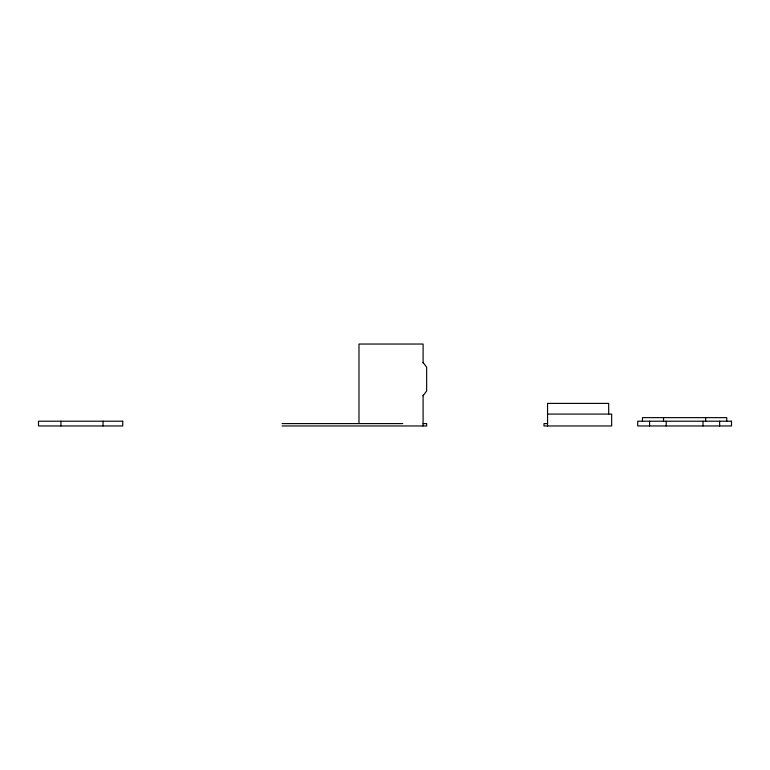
<?xml version="1.0" encoding="UTF-8"?>
<svg xmlns="http://www.w3.org/2000/svg" width="770" height="770" viewBox="0 0 770 770"><rect width="100%" height="100%" fill="white"/><g stroke="black" fill="none" stroke-linecap="round" stroke-linejoin="round"><path stroke-width="1.16" d="M423.096 395.684L426.657 390.939L426.657 367.194L423.096 362.439M547.547 414.087L611.659 414.087L611.659 425.964L543.986 425.964L543.986 423.587L547.547 423.587M282.089 423.587L402.758 423.587M423.096 423.587L426.657 423.587L426.657 425.964L282.089 425.964M726.755 421.209L726.755 417.648L642.459 417.648L642.459 421.209M719.632 421.209L719.632 425.964M705.676 417.648L705.676 421.209M703.01 421.209L703.01 425.964M666.204 421.209L666.204 425.964M663.528 417.648L663.528 421.209M649.582 421.209L649.582 425.964M608.685 414.087L608.685 403.403L547.547 403.403L547.547 425.964M423.096 363.036L423.096 344.036L358.984 344.036L358.984 423.51M423.096 395.087L423.096 425.964M103.045 421.209L103.045 425.964M60.926 421.209L60.926 425.964M122.738 421.209L38.5 421.209L38.5 425.964L122.738 425.964L122.738 421.209M731.5 421.209L637.704 421.209L637.704 425.964L731.5 425.964L731.5 421.209"/></g></svg>
